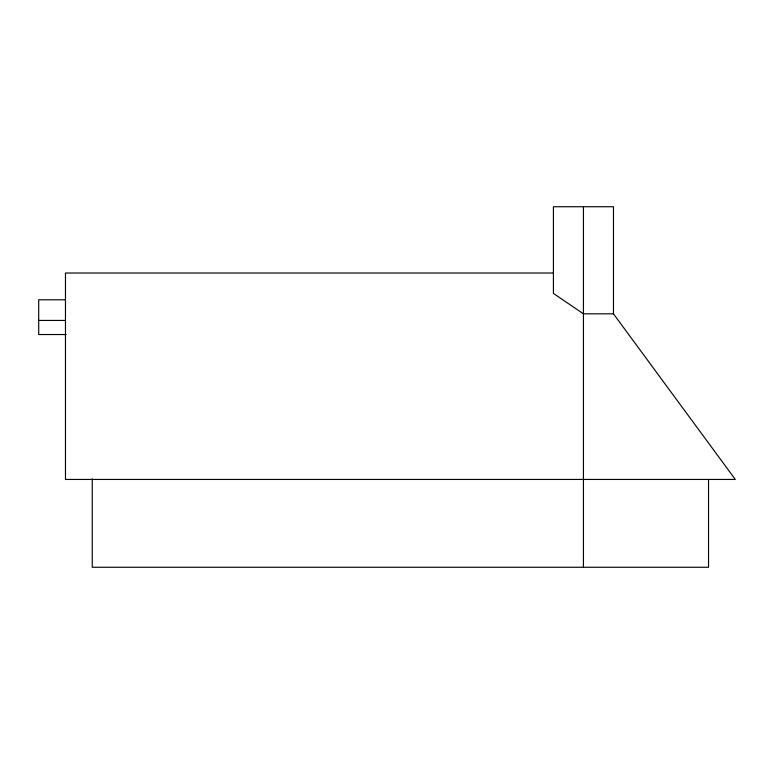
<?xml version="1.0" encoding="UTF-8"?>
<svg xmlns="http://www.w3.org/2000/svg" width="774" height="774" viewBox="0 0 774 774"><rect width="100%" height="100%" fill="white"/><g stroke="black" fill="none" stroke-linecap="round" stroke-linejoin="round"><path stroke-width="1.16" d="M553.42 273.019L65.471 273.019L65.471 479.445L735.3 479.445L613.472 313.828L613.472 206.735L553.42 206.735L553.42 293.423L583.441 313.828L613.472 313.828M65.471 299.79L38.7 299.79L38.7 334.532L66.071 334.532M38.7 320.426L65.471 320.426M708.529 479.445L708.529 567.265L92.251 567.265L92.251 478.796M583.441 206.735L583.441 567.265"/></g></svg>
